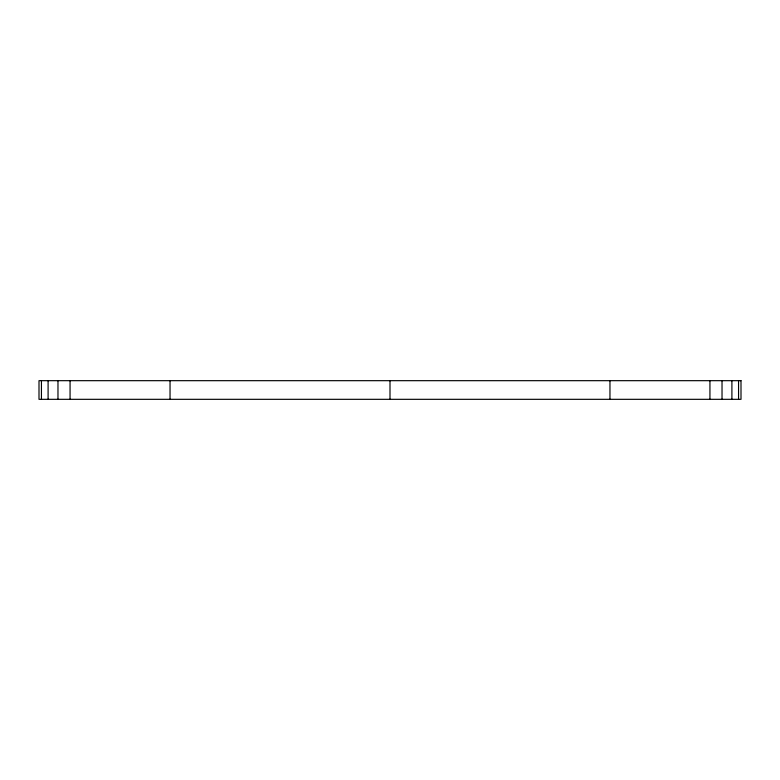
<?xml version="1.0" encoding="UTF-8"?>
<svg xmlns="http://www.w3.org/2000/svg" width="780" height="780" viewBox="0 0 780 780"><rect width="100%" height="100%" fill="white"/><g stroke="black" fill="none" stroke-linecap="round" stroke-linejoin="round"><path stroke-width="1.17" d="M738.562 380.679L738.562 399.321M731.903 380.679L731.903 399.321M722.026 380.679L722.026 399.321M709.937 380.679L709.937 399.321M609.96 380.679L609.96 399.321M390 380.679L390 399.321M170.04 380.679L170.04 399.321M70.064 380.679L70.064 399.321M57.974 380.679L57.974 399.321M48.097 380.679L48.097 399.321M41.438 380.679L41.438 399.321M741 380.679L39 380.679L39 399.321L741 399.321L741 380.679"/></g></svg>
